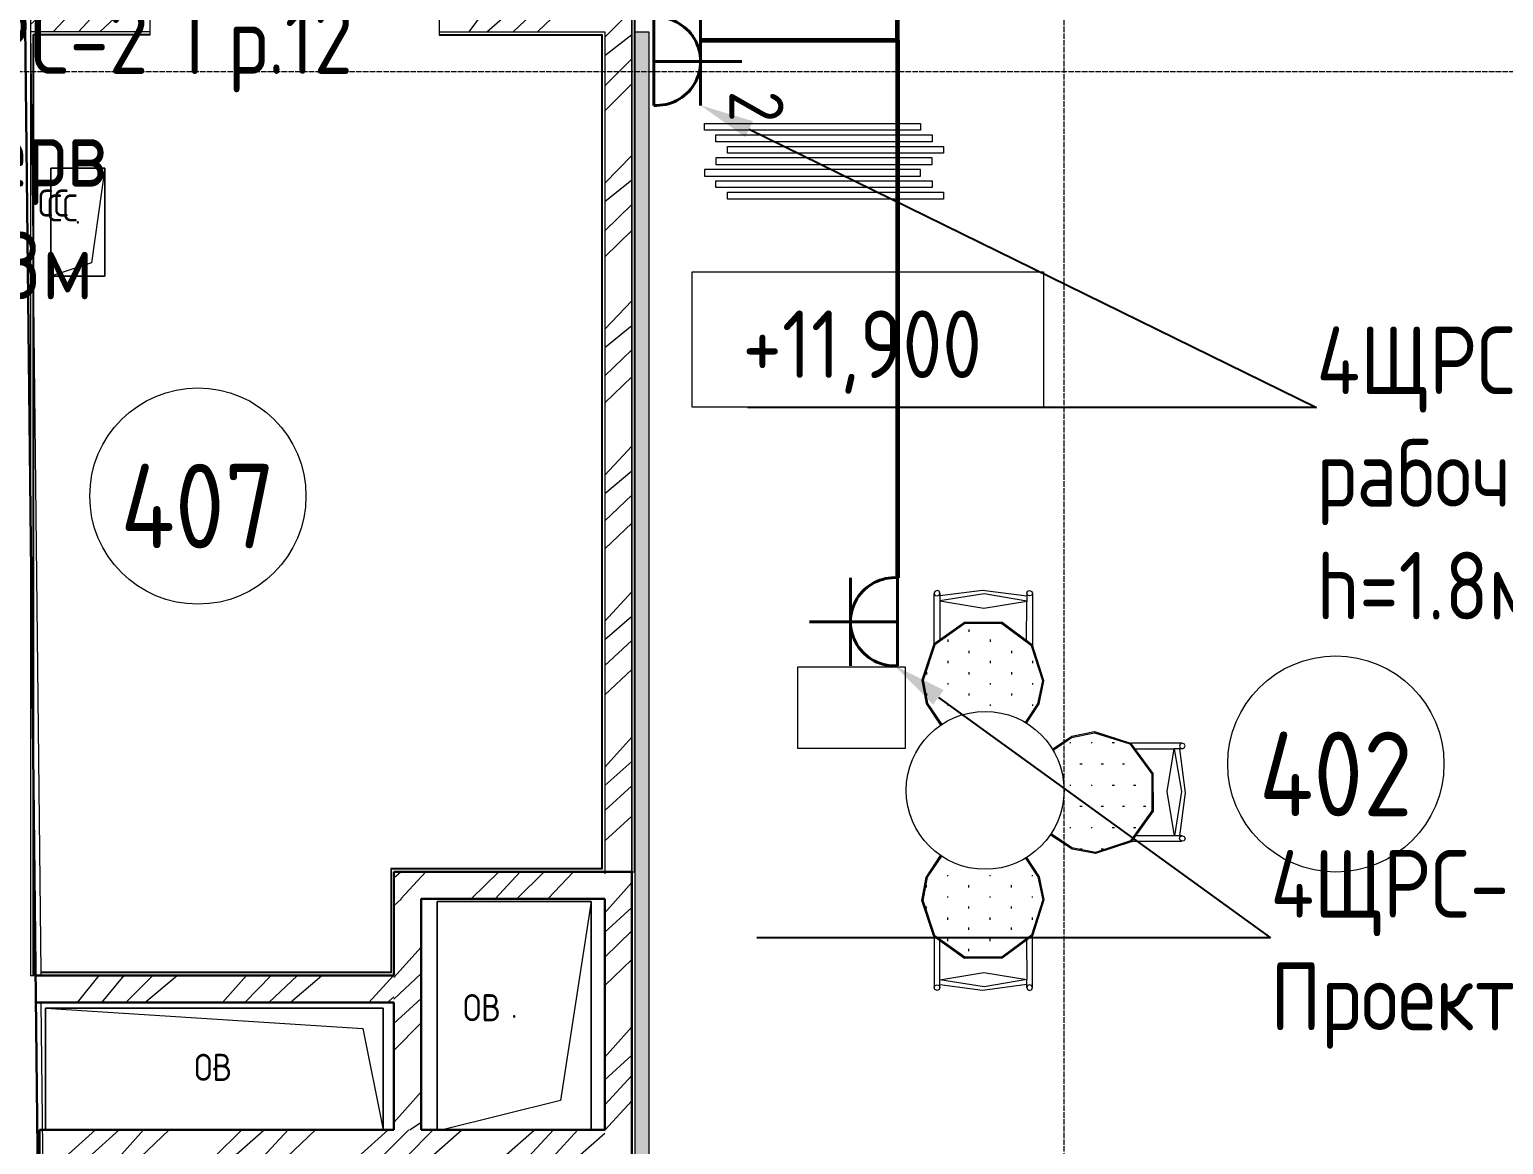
# Model space of a CAD drawing. Header units: millimetres. Extents: x -32 to 417638015, y -35 to 175284279.
# Drawn here: x 417432689 to 417438144, y 175236111 to 175240235 of the extents above; entities that cross this region are included whole.
import ezdxf
from ezdxf import colors
from ezdxf.entities.mleader import LeaderData, LeaderLine
from ezdxf.math import Vec2, Vec3

# ---------------------------------------------------------------- set-up
doc = ezdxf.new("R2010")
doc.units = ezdxf.units.MM
doc.linetypes.add('ADSK_Линия сетки', pattern=[25, 20, -2.5, 0, -2.5])
for name, color, linetype, lineweight in [('_ЭМ_гофра', 5, 'Continuous', 60), ('Аннотация', 7, 'Continuous', 18), ('Обобщенные модели', 7, 'Continuous', 18), ('Оси', 253, 'Continuous', 9), ('Отметки', 7, 'Continuous', 9), ('Стены несущие', 7, 'Continuous', 30), ('Стены отделка', 7, 'Continuous', 30), ('Стены штриховка', 7, 'Continuous', 9), ('ТХ', 5, 'Continuous', 0), ('ТХ_Задание ЭОМ_СС', 6, 'Continuous', 0), ('ШТРИХОВКА', 252, 'Continuous', 15), ('ЭМ', 5, 'Continuous', 40), ('ЭОМ_Кабель Быт. розеток', 5, 'Continuous', 30)]:
    doc.layers.add(name, color=color, linetype=linetype, lineweight=lineweight)
doc.layers.add('_ЭМ_Надписи', color=7, linetype='Continuous')
doc.layers.add('Линии', color=7, linetype='Continuous', lineweight=9, true_color=0x00a600)
doc.styles.add('GOST Common', font='GOST_Common.ttf', dxfattribs={"width": 0.9, "height": 349.9999999999996})
doc.styles.add('GOST Common_1', font='GOST_Common.ttf', dxfattribs={"width": 0.9, "height": 250})
doc.styles.add('GOST Common_4', font='GOST_Common.ttf', dxfattribs={"width": 0.9, "height": 199.9999999999999})
doc.styles.add('ЭОМ', font='isocpeur.ttf', dxfattribs={"width": 0.85, "height": 250})
pattern_1 = [(45, (591.9394108331762, 243.9018102923292), (-269.4076836320746, 269.4076836320746), []), (45, (681.7420108331135, 243.9018102923292), (-269.4076836320746, 269.4076836320746), []), (45, (771.5446108331671, 243.9018102923292), (-269.4076836320746, 269.4076836320746), []), (45, (861.3474108331138, 243.9018102923292), (-269.4076836320746, 269.4076836320746), [])]

# ---------------------------------------------------------------- blocks, each defined once
blk = doc.blocks.new('_ЭМ_ТХ2_4 Этаж')
at = {"lineweight": 0}
h = blk.add_hatch(color=8, dxfattribs=at)
h.dxf.hatch_style = 1
h.paths.add_polyline_path([(50678.43464696148, 8531.792716653843), (50728.43464696148, 8531.792716653843), (50728.43464696148, 3531.792716653843), (50678.43464696148, 3531.792716653843)])
at = {"color": 8, "lineweight": 0}
blk.add_lwpolyline([(50678.43464696148, 8531.792716653843), (50728.43464696148, 8531.792716653843), (50728.43464696148, 3531.792716653843), (50678.43464696148, 3531.792716653843), (50678.43464696148, 8531.792716653843)], dxfattribs=at)
at = {"layer": 'ТХ', "color": 8}
for p, q in [((51786.81306324908, 6462.209018644935), (51784.68283080276, 6454.486926026701)), ((51784.68283080276, 6454.486926026701), (51788.41073758398, 6447.563670575852)), ((51784.68283080276, 6267.026470742829), (51784.68283080276, 6454.486926026701)), ((51795.33399303484, 6465.936925426009), (51786.81306324908, 6462.209018644935)), ((51788.41073758398, 6447.563670575852), (51795.47770183602, 6445.328225731791)), ((51802.52352754145, 6462.741576756584), (51795.33399303484, 6465.936925426009)), ((51795.47770183602, 6445.328225731791), (51802.52352754145, 6448.096228687442)), ((51805.45259715528, 6455.552042249823), (51802.52352754145, 6462.741576756584)), ((51802.52352754145, 6448.096228687442), (51805.45259715528, 6455.552042249823)), ((51963.88863535691, 6465.936925426067), (51805.45259715528, 6445.433438129432)), ((51805.45259715528, 6455.552042249823), (51805.45259715528, 6424.397392721206)), ((51969.2142164728, 6453.421809803403), (51805.45259715528, 6427.592741390632)), ((52127.1176965628, 6444.900880017783), (51963.88863535691, 6465.936925426067)), ((52127.12187954364, 6425.49905825709), (51969.2142164728, 6453.421809803403)), ((52127.1176965628, 6455.552042249823), (52130.04676617663, 6462.741576756584)), ((52130.04676617663, 6448.096228687442), (52127.1176965628, 6455.552042249823)), ((52127.1176965628, 6455.552042249823), (52127.1176965628, 6424.397392721206)), ((52130.04676617663, 6462.741576756584), (52137.23630068323, 6465.936925426009)), ((52137.09259188206, 6445.328225731791), (52130.04676617663, 6448.096228687442)), ((52144.15955613409, 6447.563670575852), (52137.09259188206, 6445.328225731791)), ((52137.23630068323, 6465.936925426009), (52145.757230469, 6462.209018644935)), ((52147.88746291531, 6454.486926026701), (52144.15955613409, 6447.563670575852)), ((52145.757230469, 6462.209018644935), (52147.88746291531, 6454.486926026701)), ((52147.88746291531, 6454.486926026701), (52148.15374197112, 6263.83112207317)), ((51805.45259715528, 6427.592741390632), (51968.68165836124, 6399.633440531616)), ((51805.45259715528, 6424.397392721206), (51805.45259715528, 6283.802051258332)), ((51968.68165836124, 6399.633440531616), (52127.12187954364, 6425.49905825709)), ((52126.56603854052, 6279.778332920978), (52127.1176965628, 6424.40243710205)), ((51896.52003423921, 6347.709024650452), (51783.08515646801, 6266.493912631122)), ((51897.85142951821, 6343.714838813466), (51786.5467841934, 6264.097401128907)), ((52036.05025947887, 6346.643908427272), (51896.52003423921, 6347.709024650452)), ((52034.71886419994, 6342.649722590286), (51897.85142951821, 6343.714838813466)), ((52144.95839330161, 6261.434610570956), (52034.71886419994, 6342.649722590286)), ((52148.15374197112, 6263.83112207317), (52036.05025947887, 6346.643908427272)), ((51834.47701423761, 6283.802051258332), (51834.47701423761, 6275.28112147277)), ((51913.0293356988, 6321.081119070353), (51913.0293356988, 6312.560189284792)), ((51991.58165716007, 6283.802051258332), (51991.58165716007, 6275.281121472537)), ((51783.08515646801, 6266.493912631122), (51739.14911226077, 6134.153221898072)), ((51786.5467841934, 6264.097401128907), (51743.14329809794, 6134.153221898072)), ((51913.0293356988, 6242.262518553354), (51913.0293356988, 6234.00786782353)), ((52070.40025767731, 6242.262518553354), (52070.40025767731, 6234.00786782353)), ((52186.23164695069, 6130.957873228414), (52144.95839330161, 6261.434610570956)), ((52190.49211184354, 6130.957873228414), (52148.15374197112, 6263.83112207317)), ((51278.43464696157, 6181.792716653712), (51278.43464696157, 5881.792716653712)), ((51678.43464696157, 6181.792716653712), (51278.43464696157, 6181.792716653712)), ((51678.43464696157, 5881.792716653712), (51678.43464696157, 6181.792716653712)), ((51834.47701423761, 6204.983450741332), (51834.47701423761, 6196.728800011391)), ((51991.58165716007, 6204.9834507411), (51991.58165716007, 6196.728800011391)), ((52148.95257913857, 6204.9834507411), (52148.95257913857, 6196.728800011391)), ((51739.14911226077, 6134.153221898072), (51755.39213466462, 6048.145086874312)), ((51743.14329809794, 6134.153221898072), (51760.18515766904, 6047.346249706985)), ((51755.65841372045, 6163.710197092092), (51755.65841372045, 6155.455546362151)), ((51834.47701423761, 6122.17066438694), (51834.47701423761, 6118.176478550129)), ((51913.0293356988, 6163.710197092092), (51913.0293356988, 6155.455546362151)), ((51991.58165716007, 6122.17066438694), (51991.58165716007, 6118.176478550129)), ((52070.40025767731, 6163.710197091976), (52070.40025767731, 6155.455546362151)), ((52148.95257913857, 6122.17066438694), (52148.95257913857, 6118.176478550129)), ((52168.65722926776, 6046.014854427835), (52186.23164695069, 6130.957873228414)), ((52173.45025227223, 6046.547412539541), (52190.49211184354, 6130.957873228414)), ((51755.65841372045, 6084.891596574977), (51755.65841372045, 6076.636945845152)), ((51913.0293356988, 6084.891596574977), (51913.0293356988, 6076.636945845152)), ((52070.40025767731, 6084.891596574977), (52070.40025767731, 6076.636945845152)), ((51755.39213466462, 6048.145086874312), (51808.33068135566, 5967.321006643528)), ((51760.18515766904, 6047.346249706985), (51812.39544398744, 5970.048219055228)), ((51834.47701423761, 6043.618342925853), (51834.47701423761, 6039.357878032897)), ((51991.58165716007, 6043.618342925853), (51991.58165716007, 6039.357878032897)), ((52121.91068562269, 5977.419382774679), (52168.65722926776, 6046.014854427835)), ((52126.0525803396, 5974.91834652907), (52173.45025227223, 6046.547412539541)), ((52148.95257913857, 6043.618342925853), (52148.95257913857, 6039.357878032897)), ((52221.75446082791, 5879.216466040365), (52293.38352683838, 5926.614137972996)), ((52224.25549707352, 5875.07457132345), (52292.85096872668, 5921.821114968523)), ((52290.4544572247, 5902.116464839331), (52286.19399233174, 5902.116464839331)), ((52292.85096872668, 5921.821114968523), (52377.79398752726, 5939.395532651441)), ((52293.38352683838, 5926.614137972996), (52377.79398752726, 5943.655997544294)), ((52369.00677868578, 5902.116464839317), (52365.01259284897, 5902.116464839317)), ((52377.79398752726, 5943.655997544294), (52510.66723637201, 5901.317627671873)), ((52377.79398752726, 5939.395532651441), (52508.2707248698, 5898.12227900236)), ((52451.81956503994, 5902.116464839317), (52443.56491431023, 5902.116464839317)), ((52508.2707248698, 5898.12227900236), (52589.48583688913, 5787.882749900673)), ((52701.32304032554, 5901.051348616049), (52510.66723637201, 5901.317627671873)), ((52510.66723637201, 5901.317627671873), (52593.48002272611, 5789.214145179605)), ((52694.39978487469, 5897.323441834829), (52692.16434003063, 5890.256477582792)), ((52701.32304032554, 5901.051348616049), (52694.39978487469, 5897.323441834829)), ((52709.04513294378, 5898.921116169731), (52701.32304032554, 5901.051348616049)), ((52712.77303972485, 5890.400186383966), (52709.04513294378, 5898.921116169731)), ((51278.43464696157, 5881.792716653712), (51678.43464696157, 5881.792716653712)), ((52526.61444721982, 5879.72992424127), (52671.23855140089, 5880.281582263531)), ((52646.46955483046, 5721.845544061973), (52672.33517255593, 5880.285765244378)), ((52702.38815654867, 5880.281582263531), (52671.23350702005, 5880.281582263531)), ((52672.33517255593, 5880.285765244378), (52700.25792410225, 5722.378102173534)), ((52691.73699431663, 5880.281582263531), (52712.77303972491, 5717.052521057645)), ((52692.16434003063, 5890.256477582792), (52694.93234298629, 5883.210651877365)), ((52694.93234298629, 5883.210651877365), (52702.38815654867, 5880.281582263531)), ((52702.38815654867, 5880.281582263531), (52709.57769105543, 5883.210651877365)), ((52709.57769105543, 5883.210651877365), (52712.77303972485, 5890.400186383966)), ((52331.72771087382, 5823.564143378055), (52323.473060144, 5823.564143378055)), ((52410.54631139082, 5823.564143378055), (52402.29166066099, 5823.564143378055)), ((52489.0986328522, 5823.564143378055), (52480.84398212237, 5823.564143378055)), ((52589.48583688913, 5787.882749900673), (52590.55095311231, 5651.015315218945)), ((52593.48002272611, 5789.214145179605), (52594.5451389493, 5649.68391993994)), ((52290.4544572247, 5744.745542860837), (52286.19399233174, 5744.745542860837)), ((52369.00677868578, 5744.745542860823), (52365.01259284897, 5744.745542860823)), ((52451.81956503994, 5744.745542860823), (52443.56491431023, 5744.745542860823)), ((52530.63816555717, 5744.745542860808), (52522.11723577138, 5744.745542860823)), ((52674.42885568948, 5558.616482856014), (52646.46955483046, 5721.845544061973)), ((52700.25792410225, 5722.378102173534), (52674.42885568948, 5558.616482856014)), ((52712.77303972491, 5717.052521057645), (52692.26955242828, 5558.616482856014)), ((52331.72771087382, 5666.193221399546), (52323.473060144, 5666.193221399546)), ((52410.54631139094, 5666.193221399546), (52402.29166066099, 5666.193221399546)), ((52489.0986328522, 5666.193221399546), (52480.84398212237, 5666.193221399546)), ((52590.55095311231, 5651.015315218945), (52510.93351542775, 5539.71066989415)), ((52594.5451389493, 5649.68391993994), (52513.33002692997, 5536.249042168754)), ((52567.9172333692, 5666.193221399531), (52559.39630358364, 5666.193221399531)), ((52294.18236400583, 5513.349043369803), (52216.88433335407, 5565.5593296882)), ((52290.4544572247, 5587.640899938371), (52286.19399233174, 5587.640899938371)), ((52369.00677868578, 5587.640899938357), (52365.01259284897, 5587.640899938357)), ((52451.81956504018, 5587.640899938357), (52443.56491431023, 5587.640899938357)), ((52530.63816555717, 5587.640899938342), (52522.11723577161, 5587.640899938357)), ((52294.98120117316, 5508.556020365388), (52214.15712094237, 5561.494567056419)), ((52380.98933619692, 5496.307183798694), (52294.18236400583, 5513.349043369803)), ((52510.93351542775, 5539.71066989415), (52380.98933619692, 5496.307183798694)), ((52513.33002692997, 5536.249042168754), (52380.98933619692, 5492.312997961519)), ((52513.86258504167, 5537.846716503511), (52701.32304032554, 5537.846716503496)), ((52671.23350702005, 5558.616482856014), (52530.63816555717, 5558.616482856014)), ((52702.38815654867, 5558.616482856014), (52671.23350702005, 5558.616482856014)), ((52692.16434003063, 5548.641587536753), (52694.93234298629, 5555.68741324218)), ((52694.39978487469, 5541.574623284716), (52692.16434003063, 5548.641587536753)), ((52701.32304032554, 5537.846716503496), (52694.39978487469, 5541.574623284716)), ((52694.93234298629, 5555.68741324218), (52702.38815654867, 5558.616482856014)), ((52709.04513294378, 5539.976948949814), (52701.32304032554, 5537.846716503496)), ((52702.38815654867, 5558.616482856014), (52709.57769105543, 5555.68741324218)), ((52712.77303972485, 5548.497878735579), (52709.04513294378, 5539.976948949814)), ((52709.57769105543, 5555.68741324218), (52712.77303972485, 5548.497878735579)), ((51755.39213466465, 5404.278383283527), (51808.33068135568, 5485.102463514311)), ((51760.18515766907, 5405.077220450854), (51812.39544398747, 5482.37525110261)), ((52121.91068562272, 5475.00408738316), (52168.65722926779, 5406.408615730004)), ((52126.05258033963, 5477.505123628769), (52173.45025227226, 5405.876057618298)), ((52380.98933619692, 5492.312997961519), (52294.98120117316, 5508.556020365388)), ((52331.72771087382, 5508.822299421197), (52323.473060144, 5508.822299421197)), ((52410.54631139094, 5508.822299421197), (52402.29166066099, 5508.822299421197)), ((51739.1491122608, 5318.270248259767), (51755.39213466465, 5404.278383283527)), ((51743.14329809797, 5318.270248259767), (51760.18515766907, 5405.077220450854)), ((51834.47701423764, 5408.805127231986), (51834.47701423764, 5413.065592124942)), ((51991.5816571601, 5408.805127231986), (51991.5816571601, 5413.065592124942)), ((52148.9525791386, 5408.805127231986), (52148.9525791386, 5413.065592124942)), ((52168.65722926779, 5406.408615730004), (52186.23164695072, 5321.465596929425)), ((52173.45025227226, 5405.876057618298), (52190.49211184357, 5321.465596929425)), ((51755.65841372048, 5367.531873582862), (51755.65841372048, 5375.786524312687)), ((51913.02933569883, 5367.531873582862), (51913.02933569883, 5375.786524312687)), ((52070.40025767733, 5367.531873582862), (52070.40025767733, 5375.786524312687)), ((51783.08515646803, 5185.929557526717), (51739.1491122608, 5318.270248259767)), ((51786.54678419343, 5188.326069028932), (51743.14329809797, 5318.270248259767)), ((51755.65841372048, 5288.713273065747), (51755.65841372048, 5296.967923795688)), ((51834.47701423764, 5330.252805770899), (51834.47701423764, 5334.24699160771)), ((51913.02933569883, 5288.713273065747), (51913.02933569883, 5296.967923795688)), ((51991.5816571601, 5330.252805770899), (51991.5816571601, 5334.24699160771)), ((52070.40025767733, 5288.713273065863), (52070.40025767733, 5296.967923795688)), ((52186.23164695072, 5321.465596929425), (52144.95839330164, 5190.988859586883)), ((52190.49211184357, 5321.465596929425), (52148.15374197115, 5188.592348084669)), ((52148.9525791386, 5330.252805770899), (52148.9525791386, 5334.24699160771)), ((51834.47701423764, 5247.440019416506), (51834.47701423764, 5255.694670146448)), ((51991.5816571601, 5247.440019416739), (51991.5816571601, 5255.694670146448)), ((52148.9525791386, 5247.440019416739), (52148.9525791386, 5255.694670146448)), ((51896.52003423923, 5104.714445507387), (51783.08515646803, 5185.929557526717)), ((51784.68283080279, 5185.39699941501), (51784.68283080279, 4997.936544131138)), ((51897.85142951824, 5108.708631344372), (51786.54678419343, 5188.326069028932)), ((51913.02933569883, 5210.160951604485), (51913.02933569883, 5218.415602334309)), ((52144.95839330164, 5190.988859586883), (52034.71886419997, 5109.773747567553)), ((52148.15374197115, 5188.592348084669), (52036.0502594789, 5105.779561730567)), ((52070.40025767733, 5210.160951604485), (52070.40025767733, 5218.415602334309)), ((52147.88746291534, 4997.936544131138), (52148.15374197115, 5188.592348084669)), ((51805.45259715531, 5028.026077436632), (51805.45259715531, 5168.621418899507)), ((51834.47701423764, 5168.621418899507), (51834.47701423764, 5177.142348685069)), ((51913.02933569883, 5131.342351087485), (51913.02933569883, 5139.863280873047)), ((51991.5816571601, 5168.621418899507), (51991.5816571601, 5177.142348685302)), ((52126.56603854055, 5172.645137236861), (52127.11769656283, 5028.021033055789)), ((52036.0502594789, 5105.779561730567), (51896.52003423923, 5104.714445507387)), ((52034.71886419997, 5109.773747567553), (51897.85142951824, 5108.708631344372)), ((51805.45259715531, 5024.830728767207), (51968.68165836127, 5052.790029626223)), ((51805.45259715531, 4996.871427908016), (51805.45259715531, 5028.026077436632)), ((51969.21421647283, 4999.001660354435), (51805.45259715531, 5024.830728767207)), ((51968.68165836127, 5052.790029626223), (52127.12187954367, 5026.924411900749)), ((52127.12187954367, 5026.924411900749), (51969.21421647283, 4999.001660354435)), ((52127.11769656283, 4996.871427908016), (52127.11769656283, 5028.026077436632)), ((51784.68283080279, 4997.936544131138), (51788.41073758401, 5004.859799581987)), ((51786.81306324911, 4990.214451512904), (51784.68283080279, 4997.936544131138)), ((51795.33399303487, 4986.48654473183), (51786.81306324911, 4990.214451512904)), ((51788.41073758401, 5004.859799581987), (51795.47770183605, 5007.095244426047)), ((51802.52352754147, 4989.681893401255), (51795.33399303487, 4986.48654473183)), ((51795.47770183605, 5007.095244426047), (51802.52352754147, 5004.327241470397)), ((51802.52352754147, 5004.327241470397), (51805.45259715531, 4996.871427908016)), ((51805.45259715531, 4996.871427908016), (51802.52352754147, 4989.681893401255)), ((51963.88863535694, 4986.486544731772), (51805.45259715531, 5006.990032028407)), ((52127.11769656283, 5007.522590140055), (51963.88863535694, 4986.486544731772)), ((52130.04676617666, 5004.327241470397), (52127.11769656283, 4996.871427908016)), ((52127.11769656283, 4996.871427908016), (52130.04676617666, 4989.681893401255)), ((52137.09259188209, 5007.095244426047), (52130.04676617666, 5004.327241470397)), ((52130.04676617666, 4989.681893401255), (52137.23630068326, 4986.48654473183)), ((52144.15955613412, 5004.859799581987), (52137.09259188209, 5007.095244426047)), ((52137.23630068326, 4986.48654473183), (52145.75723046903, 4990.214451512904)), ((52147.88746291534, 4997.936544131138), (52144.15955613412, 5004.859799581987)), ((52145.75723046903, 4990.214451512904), (52147.88746291534, 4997.936544131138))]:
    blk.add_line(p, q, dxfattribs=at)
for points in [[(50934.37070899928, 8193.041798008388), (51734.37070899928, 8193.041798008388), (51734.37070899928, 8168.041798008388), (50934.37070899928, 8168.041798008388)], [(50976.79711587046, 8150.615391137195), (51776.79711587046, 8150.615391137195), (51776.79711587046, 8125.615391137195), (50976.79711587046, 8125.615391137195)], [(51019.22352274164, 8108.188984266002), (51819.22352274164, 8108.188984266002), (51819.22352274164, 8083.188984266002), (51019.22352274164, 8083.188984266002)], [(50934.37070899928, 7998.336170523584), (51734.37070899928, 7998.336170523584), (51734.37070899928, 8023.336170523584), (50934.37070899928, 8023.336170523584)], [(50976.79711587046, 8040.762577394777), (51776.79711587046, 8040.762577394777), (51776.79711587046, 8065.762577394777), (50976.79711587046, 8065.762577394777)], [(50976.79711587046, 7980.909763652395), (51776.79711587046, 7980.909763652395), (51776.79711587046, 7955.909763652395), (50976.79711587046, 7955.909763652395)], [(51019.22352274164, 7938.483356781187), (51819.22352274164, 7938.483356781187), (51819.22352274164, 7913.483356781187), (51019.22352274164, 7913.483356781187)]]:
    blk.add_lwpolyline(points, close=True, dxfattribs=at)
blk.add_circle((51973.04784937791, 5726.211735078861), 292.0024422426723, dxfattribs=at)
blk = doc.blocks.new('План 4 этажа')
at = {"layer": 'Стены штриховка'}
h = blk.add_hatch(dxfattribs=at)
h.set_pattern_fill('ANSI34', color=8, scale=20)
h.set_pattern_definition(pattern_1)
h.paths.add_polyline_path([(42973.69537973148, 8870.958765830204), (42531.36132129678, 8870.833660531032), (42531.36132129678, 8770.83366053109), (42973.69537973148, 8770.958765830263)])
h.paths.add_polyline_path([(44756.93941083318, 5663.901810292213), (44756.93941083329, 8870.958765830204), (44043.69537973148, 8870.958765830204), (44043.69537973148, 8770.958765830204), (44656.93941083318, 8770.958765830263), (44656.93941083318, 5663.901810292213)])
at = {"layer": 'Стены штриховка', "lineweight": 9}
h = blk.add_hatch(dxfattribs=at)
h.set_pattern_fill('ANSI34', color=8, scale=20)
h.set_pattern_definition(pattern_1)
h.paths.add_polyline_path([(44656.93941083329, 5563.90181029134), (44656.93941083329, 5663.901810292213), (43876.93941083329, 5663.901810292213), (43876.93941083329, 5563.901810292213), (44606.93941083329, 5563.901810292213)])
h = blk.add_hatch(dxfattribs=at)
h.set_pattern_fill('ANSI34', color=8, scale=20)
h.set_pattern_definition(pattern_1)
h.paths.add_polyline_path([(44731.93941083318, 4608.901810292329), (44756.93941083329, 4608.901810292329), (44756.93941083329, 5663.901810292213), (44656.93941083329, 5663.901810292213), (44656.93941083318, 4608.901810292329)])
h = blk.add_hatch(dxfattribs=at)
h.set_pattern_fill('ANSI34', color=8, scale=20)
h.set_pattern_definition(pattern_1)
h.paths.add_polyline_path([(43976.93941083318, 4708.901810292329), (43976.93941083318, 5563.901810292213), (43876.93941083329, 5563.901810292213), (43876.93941083329, 4708.901810292329)])
h = blk.add_hatch(dxfattribs=at)
h.set_pattern_fill('ANSI34', color=8, scale=20)
h.set_pattern_definition(pattern_1)
h.paths.add_polyline_path([(43011.93941083318, 5180.739407681045), (43876.93941083329, 5180.739407681045), (43876.93941083329, 5280.739407681045), (42550.50572964805, 5280.739407681045), (42551.61150899401, 5180.739407681045), (42586.93941083318, 5180.739407681045)])
h = blk.add_hatch(dxfattribs=at)
h.set_pattern_fill('ANSI34', color=8, scale=20)
h.set_pattern_definition(pattern_1)
h.paths.add_polyline_path([(43836.93941083318, 4608.901810292329), (44656.93941083318, 4608.901810292329), (44656.93941083318, 4708.901810292329), (42565.12233678252, 4708.901810292329), (42565.12233678252, 4608.901810292329), (43282.64236499637, 4608.901810292329)])
at = {"layer": 'Аннотация', "color": 8, "lineweight": 20}
for p, q in [((44980.42291271093, 7383.144249625271), (44980.42291271093, 7883.144249625271)), ((44980.42291271093, 7883.144249625271), (46280.42291271093, 7883.144249625271)), ((46280.42291271093, 7883.144249625271), (46280.42291271093, 7383.144249625271)), ((46280.42291271093, 7383.144249625271), (44980.42291271093, 7383.144249625271))]:
    blk.add_line(p, q, dxfattribs=at)
at = {"layer": 'Линии', "color": 8}
for centre in [(43151.25429601158, 7053.758269975602), (47362.28681356116, 6062.711994971673)]:
    blk.add_circle(centre, 400, dxfattribs=at)
at = {"layer": 'Обобщенные модели', "color": 8}
for p, q in [((42606.93941083318, 7866.642162749718), (42606.93941083318, 8266.642162749718)), ((42606.93941083318, 8266.642162749718), (42806.93941083318, 8266.642162749718)), ((42806.93941083318, 8266.642162749718), (42606.93941083318, 8266.642162749718)), ((42606.93941083318, 8266.642162749718), (42606.93941083318, 7866.642162749718)), ((42806.93941083318, 8266.642162749718), (42756.93941083318, 7916.642162749718)), ((42806.93941083318, 8266.642162749718), (42806.93941083318, 7866.642162749718)), ((42806.93941083318, 7866.642162749718), (42806.93941083318, 8266.642162749718)), ((42756.93941083318, 7916.642162749718), (42606.93941083318, 7866.642162749718)), ((42806.93941083318, 7866.642162749718), (42606.93941083318, 7866.642162749718)), ((42606.93941083318, 7866.642162749718), (42806.93941083318, 7866.642162749718)), ((44036.93941083318, 4708.901810292271), (44036.93941083318, 5553.901810292271)), ((44036.93941083318, 5553.901810292271), (44606.93941083318, 5553.901810292271)), ((44606.93941083318, 5553.901810292271), (44036.93941083318, 5553.901810292271)), ((44036.93941083318, 5553.901810292271), (44036.93941083318, 4708.901810292271)), ((44606.93941083318, 5553.901810292271), (44492.93941083318, 4817.901810292271)), ((44606.93941083318, 5553.901810292271), (44606.93941083318, 4708.901810292329)), ((44606.93941083318, 4708.901810292329), (44606.93941083318, 5553.901810292271)), ((42586.93941083317, 4708.901810292329), (42586.93941083318, 5158.901810292329)), ((42586.93941083318, 5158.901810292329), (43836.93941083318, 5158.901810292329)), ((42586.93941083318, 5158.901810292329), (43761.93941083318, 5083.901810292329)), ((43836.93941083318, 5158.901810292329), (42586.93941083318, 5158.901810292329)), ((42586.93941083318, 5158.901810292329), (42586.93941083317, 4708.901810292329)), ((43836.93941083318, 5158.901810292329), (43836.93941083318, 4708.901810292329)), ((43836.93941083318, 4708.901810292329), (43836.93941083318, 5158.901810292329)), ((43761.93941083318, 5083.901810292329), (43836.93941083318, 4708.901810292329)), ((44492.93941083318, 4817.901810292271), (44056.93941083326, 4708.901810292271))]:
    blk.add_line(p, q, dxfattribs=at)
for centre, radius, start, end in [((42706.93941083318, 8066.642162749718), 2.500000000000002, 0, 180), ((42706.93941083318, 8066.642162749718), 2.499999999999998, 120.0000000000624, 180), ((42706.93941083318, 8066.642162749718), 2.500000000000002, 180, 0), ((42706.93941083318, 8066.642162749718), 2.499999999999999, 239.9999999999376, 345.0000000007444), ((42706.93941083318, 8066.642162749718), 2.500000000000002, 14.99999999925556, 90), ((44321.93941083318, 5128.901810292271), 2.500000000000002, 0, 180), ((44321.93941083318, 5128.901810292271), 2.499999999999998, 120.0000000000624, 180), ((44321.93941083318, 5128.901810292271), 2.500000000000002, 180, 0), ((44321.93941083318, 5128.901810292271), 2.499999999999999, 239.9999999999376, 345.0000000007444), ((44321.93941083318, 5128.901810292271), 2.500000000000002, 14.99999999925556, 90), ((43211.93941083318, 4933.901810292329), 2.500000000000002, 90, 270), ((43211.93941083318, 4933.901810292329), 2.500000000000003, 105.0000000002767, 180), ((43211.93941083318, 4933.901810292329), 2.499999999999999, 210.0000000000624, 270), ((43211.93941083318, 4933.901810292329), 2.500000000000003, 270, 90), ((43211.93941083318, 4933.901810292329), 2.499999999999999, 329.9999999999376, 74.9999999997233)]:
    blk.add_arc(centre, radius, start, end, dxfattribs=at)
at = {"layer": 'Оси', "color": 8, "linetype": 'ADSK_Линия сетки'}
for p, q in [((46356.50476387143, -3353.100552087533), (46356.50476387149, 43019.4890366235)), ((-10052.17750458437, 8624.489036623097), (56511.79228884453, 8624.489036622923))]:
    blk.add_line(p, q, dxfattribs=at)
at = {"layer": 'Стены несущие', "color": 8}
for p, q in [((42585.32236448769, 2132.133406092762), (42508.69537973148, 9061.814726537967)), ((44756.93941083318, 5663.901810292213), (43876.93941083318, 5663.901810292213)), ((43876.93941083318, 5663.901810292213), (43876.93941083318, 5280.739407681045)), ((44756.93941083318, 4608.901810292329), (44756.93941083318, 5663.901810292213)), ((43976.93941083318, 5563.901810292213), (44656.93941083318, 5563.901810292213)), ((43976.93941083318, 4708.901810292329), (43976.93941083318, 5563.901810292213)), ((44656.93941083318, 5563.901810292213), (44656.93941083318, 4708.901810292329)), ((43876.93941083318, 5280.739407681045), (42550.50572964828, 5280.739407681045)), ((42551.6115089939, 5180.739407681045), (43876.93941083318, 5180.739407681045)), ((43876.93941083318, 5180.739407681045), (43876.93941083318, 4708.901810292329)), ((43876.93941083318, 4708.901810292329), (42565.1223367824, 4708.901810292329)), ((42565.1223367824, 4708.901810292329), (42565.1223367824, 4608.901810292329)), ((44656.93941083318, 4708.901810292329), (43976.93941083318, 4708.901810292271))]:
    blk.add_line(p, q, dxfattribs=at)
at = {"layer": 'Стены отделка', "color": 8, "lineweight": 9}
for p, q in [((42528.02317745844, 9122.715211461822), (42570.37425883743, 5292.739407681103)), ((44756.93941083318, 5656.662908960599), (44756.93941083318, 8870.958765830204)), ((44768.93941083318, 5656.662908960599), (44768.93941083318, 8882.958765830204)), ((44768.93941083318, 3668.901810292271), (44768.93941083318, 8880.958765830204)), ((42532.25635278202, 8745.958765830204), (42532.25635278202, 5280.739407681045)), ((42973.69537973148, 8770.958765830263), (42542.6750883403, 8770.958765830263)), ((42544.25635278202, 5280.739407681045), (42544.25635278202, 8758.958765830204)), ((42973.69537973148, 8758.958765830204), (42544.25635278202, 8758.958765830204)), ((44043.69537973148, 8770.958765830263), (44656.93941083318, 8770.958765830263)), ((44043.69537973148, 8758.958765830204), (44644.93941083318, 8758.958765830204)), ((44644.93941083318, 8758.958765830204), (44644.93941083318, 5675.901810292213)), ((44656.93941083318, 8770.958765830263), (44656.93941083318, 5663.901810292213)), ((43864.93941083318, 5673.901810292213), (43864.93941083318, 5292.739407681045)), ((44644.93941083318, 5675.901810292213), (43866.93941083318, 5675.901810292271)), ((43864.93941083318, 5292.739407681103), (42570.37425883743, 5292.739407681045)), ((42532.25635278202, 5280.739407681045), (42544.25635278202, 5280.739407681045)), ((42585.13593206753, 3957.782909438247), (42571.61273170449, 5180.739407681045))]:
    blk.add_line(p, q, dxfattribs=at)
at = {"layer": 'Стены штриховка', "color": 8}
for p, q in [((42973.69537973148, 8882.958765830204), (42973.69537973148, 8758.958765830204)), ((44043.69537973148, 8882.958765830204), (44043.69537973148, 8758.958765830204)), ((44756.93941083318, 8870.958765830204), (44756.93941083329, 5656.662908960599)), ((44766.93941083318, 5663.901810292213), (44766.93941083318, 8882.958765830204)), ((42973.69537973148, 8770.958765830263), (42531.91282758105, 8770.958765830263)), ((42542.25635278202, 5280.739407681045), (42542.25635278202, 8760.958765830263)), ((42973.69537973148, 8760.958765830263), (42542.25635278202, 8760.958765830263)), ((44043.69537973148, 8770.958765830263), (44656.93941083318, 8770.958765830263)), ((44043.69537973148, 8760.958765830263), (44646.93941083329, 8760.958765830263)), ((44646.93941083329, 8760.958765830263), (44646.93941083329, 5673.901810292213)), ((44656.93941083318, 8770.958765830204), (44656.93941083318, 5656.662908960599)), ((43866.93941083318, 5675.901810292271), (43864.93941083318, 5675.901810292213)), ((43864.93941083318, 5675.901810292213), (43864.93941083318, 5673.901810292213)), ((44646.93941083341, 5673.901810292213), (43864.93941083329, 5673.901810292213)), ((43866.93941083318, 5675.901810292213), (43866.93941083318, 5290.739407680987)), ((44756.93941083318, 5663.901810292213), (44768.93941083318, 5663.901810292213)), ((42570.37425883743, 5292.739407681045), (42570.50695235888, 5280.739407681045)), ((43866.93941083318, 5290.739407680987), (42570.39637442445, 5290.739407680987))]:
    blk.add_line(p, q, dxfattribs=at)
at = {"layer": 'Аннотация', "color": 8, "lineweight": 9, "line_spacing_factor": 1.022765581104984}
for s, insert, char_height, width, attachment_point, style in [('\\pxt3.6,7.2,10.8,14.4,18,21.6,25.2,28.8,32.4,36,39.6,43.2,46.8,50.4,54,57.6,61.2,64.8,68.4,72,75.6,79.2,82.8,86.4,90,93.6,97.2,100.8,104.4,108,111.6,115.2;{СС}', (42559.23409432627, 8187.654381760687), 100, 138.168, 1, 'GOST Common_4'), ('\\pxt3.6,7.2,10.8,14.4,18,21.6,25.2,28.8,32.4,36,39.6,43.2,46.8,50.4,54,57.6,61.2,64.8,68.4,72,75.6,79.2,82.8,86.4,90,93.6,97.2,100.8,104.4,108,111.6,115.2;{СС}', (42592.47812542797, 8169.656599391077), 100, 138.168, 1, 'GOST Common_4'), ('407', (43151.25429601158, 7016.810149716854), 312.5000000000001, 520.2111192702771, 5, 'GOST Common'), ('402', (47362.28681356116, 6025.76387471304), 312.5000000000001, 520.2111192702771, 5, 'GOST Common'), ('\\pxt3.6,7.2,10.8,14.4,18,21.6,25.2,28.8,32.4,36,39.6,43.2,46.8,50.4,54,57.6,61.2,64.8,68.4,72,75.6,79.2,82.8,86.4,90,93.6,97.2,100.8,104.4,108,111.6,115.2;{ОВ}', (44132.64363195933, 5211.279756064061), 100, 156.348, 1, 'GOST Common_4'), ('\\pxt3.6,7.2,10.8,14.4,18,21.6,25.2,28.8,32.4,36,39.6,43.2,46.8,50.4,54,57.6,61.2,64.8,68.4,72,75.6,79.2,82.8,86.4,90,93.6,97.2,100.8,104.4,108,111.6,115.2;{ОВ}', (43137.81116744329, 4990.610412379203), 100, 156.348, 1, 'GOST Common_4')]:
    blk.add_mtext(s, dxfattribs=dict(at, insert=insert, char_height=char_height, width=width, attachment_point=attachment_point, style=style))
at = {"layer": 'Отметки', "color": 8, "lineweight": 20, "insert": (45166.54763431451, 7740.363542447449), "char_height": 250, "width": 1113.300668151448, "attachment_point": 1, "line_spacing_factor": 1.022761013168346, "style": 'GOST Common_1'}
blk.add_mtext('+11,900', dxfattribs=at)
blk = doc.blocks.new('1м розетка IP20')
at = {"layer": 'ЭМ', "color": 5}
for p, q in [((-10.46755168188247, 162.7321568910265), (-10.46755168192612, -162.7321568912412)), ((163.0684657593665, 162.7321568816078), (163.0684657593374, -162.7321569010965)), ((-10.46755168189702, -1.091393642127514e-10), (315.4856732268672, -3.637978807091713e-11))]:
    blk.add_line(p, q, dxfattribs=at)
blk.add_arc((0, 0), 163.0684657580474, 266.3195877734414, 93.6804122265587, dxfattribs=at)
blk = doc.blocks.new('2м розетка IP20')
at = {"layer": 'ЭМ', "color": 5}
for p, q in [((-494124.5288989447, -357092.425935962), (-494124.5288989448, -356766.4727110532)), ((-494287.2610558264, -356918.8899185207), (-493961.7967420437, -356918.8899185208)), ((-494287.2610558359, -357092.4259359619), (-493961.7967420536, -357092.425935962))]:
    blk.add_line(p, q, dxfattribs=at)
blk.add_arc((-494124.5288989448, -357081.9583842801), 163.0684657580474, 356.3195877733476, 183.6804122266523, dxfattribs=at)
at = {"layer": 'ЭОМ_Кабель Быт. розеток', "color": 7, "insert": (-494016.0561024608, -356612.1914261652), "char_height": 200, "attachment_point": 1, "style": 'ЭОМ'}
blk.add_mtext_dynamic_manual_height_columns('2', width=91.25622940808535, gutter_width=1250, heights=[0], dxfattribs=at)

msp = doc.modelspace()

# ---------------------------------------------------------------- linework, layer by layer
at = {"layer": '_ЭМ_гофра', "linetype": 'ByBlock'}
for points in [[(417435172.4669229, 175240195.4575559), (417435901.0689344, 175240195.4575559), (417435901.0689344, 175243405.1425871)], [(417435901.0689344, 175240195.4575559), (417435901.0689344, 175238207.2840766)]]:
    msp.add_lwpolyline(points, dxfattribs=at)

# ---------------------------------------------------------------- block references
at = {"layer": 'ТХ_Задание ЭОМ_СС', "lineweight": 50}
msp.add_blockref('_ЭМ_ТХ2_4 Этаж', (417384252.4643108, 175231694.5649611), dxfattribs=at)
at = {"layer": 'ШТРИХОВКА'}
msp.add_blockref('План 4 этажа', (417390160.9595469, 175231455.6631508), dxfattribs=at)
at = {"layer": 'ЭМ', "rotation": 180}
msp.add_blockref('1м розетка IP20', (417435890.6013828, 175238044.5519197), dxfattribs=at)
at = {"layer": 'ЭОМ_Кабель Быт. розеток', "rotation": 270}
msp.add_blockref('2м розетка IP20', (417792091.3568414, 174745992.9487026), dxfattribs=at)

# ---------------------------------------------------------------- leaders
at = {"layer": '_ЭМ_Надписи', "color": 7, "ltscale": 5}
ml = msp.add_multileader_mtext('Standard', dxfattribs=at)
ml.set_content('{\\fGOST Common|b0|i0|c204|p34;\\W0.9;\\C256;4ЩРС-2\\fISOCPEUR|b0|i0|c204|p34;\\W0.85; Гр.12 Резерв\\P\\fGOST Common|b0|i0|c0|p34;\\W0.9;h=\\fGOST Common|b0|i0|c204|p34;1\\fGOST Common|b0|i0|c0|p34;.\\fGOST Common|b0|i0|c204|p34;8м}', color=1, style='ЭОМ')
ml.set_leader_properties()
ml.build(insert=Vec2(0, 0))
ml.multileader.update_dxf_attribs({"text_left_attachment_type": 6, "text_right_attachment_type": 6, "dogleg_length": 0, "arrow_head_size": 200})
ctx = ml.context
ctx.base_point, ctx.char_height, ctx.arrow_head_size, ctx.landing_gap_size, ctx.plane_origin = Vec3(417432099.0004817, 175240020.8547406), 250, 200, 0, Vec3(417416998.6722753, 175259535.864907)
ctx.left_attachment, ctx.right_attachment = 6, 6
notes = []
notes.append((ctx, [(0, (1, 1, 0), (417432099.0004817, 175240020.8547406), (1, 0), 0, [(2, [(417429374.8989577, 175238013.4613011), (417432244.4405225, 175236295.6375521), (417432244.4405225, 175236295.6375521)], 0, [])])]))
ctx.mtext.insert, ctx.mtext.width, ctx.mtext.defined_height, ctx.mtext.flow_direction = Vec3(417432099.0004817, 175240320.8547406), 2273.287500041229, 545.6159617257083, 5
ml = msp.add_multileader_mtext('Standard', dxfattribs=at)
ml.set_content('{\\fGOST Common|b0|i0|c204|p34;\\W0.9;\\C256;4ЩРС-2\\fISOCPEUR|b0|i0|c204|p34;\\W0.85; Гр.14\\Pрабочее место\\P\\fGOST Common|b0|i0|c0|p34;\\W0.9;h=1.8\\fGOST Common|b0|i0|c204|p34;м}', color=1, style='ЭОМ')
ml.set_leader_properties()
ml.build(insert=Vec2(0, 0))
ml.multileader.update_dxf_attribs({"text_left_attachment_type": 6, "text_right_attachment_type": 6, "dogleg_length": 0, "arrow_head_size": 200})
ctx = ml.context
ctx.base_point, ctx.char_height, ctx.arrow_head_size, ctx.landing_gap_size, ctx.plane_origin = Vec3(417437451.7311728, 175238836.4871932, -64.26463315267222), 250, 200, 0, Vec3(417411971.4714603, 175255092.4318508, -64.26463315267222)
ctx.left_attachment, ctx.right_attachment = 6, 6
notes.append((ctx, [(0, (1, 1, 0), (417437451.7311728, 175238836.4871932, -64.26463315267222), (1, 0), 0, [(0, [(417435172.4669229, 175239954.7454446, -64.26463315267222)], 0, [])])]))
ctx.mtext.insert, ctx.mtext.width, ctx.mtext.defined_height, ctx.mtext.flow_direction = Vec3(417437451.7311728, 175239136.4871932, -64.26463315267222), 3113.025245752809, 545.6159617257083, 5
ml = msp.add_multileader_mtext('Standard', dxfattribs=at)
ml.set_content('{\\fGOST Common|b0|i0|c204|p34;\\W0.9;\\C256;4ЩРС-2\\fISOCPEUR|b0|i0|c204|p34;\\W0.85; Гр.14\\PПроектор}', color=1, style='ЭОМ')
ml.set_leader_properties()
ml.build(insert=Vec2(0, 0))
ml.multileader.update_dxf_attribs({"text_left_attachment_type": 6, "text_right_attachment_type": 6, "dogleg_length": 0, "arrow_head_size": 200})
ctx = ml.context
ctx.base_point, ctx.char_height, ctx.arrow_head_size, ctx.landing_gap_size, ctx.plane_origin = Vec3(417437281.2855887, 175236874.8551544, -64.26463315267222), 250, 200, 0, Vec3(417412689.6059202, 175253019.8424779, -64.26463315267222)
ctx.left_attachment, ctx.right_attachment = 6, 6
notes.append((ctx, [(0, (1, 1, 0), (417437281.2855887, 175236874.8551544, -64.26463315267222), (1, 0), 0, [(0, [(417435890.6013828, 175237882.1560717, -64.26463315267222)], 0, [])])]))
ctx.mtext.insert, ctx.mtext.width, ctx.mtext.defined_height, ctx.mtext.flow_direction = Vec3(417437281.2855887, 175237199.8551544, -64.26463315267222), 3113.025245752809, 545.6159617257083, 5
for ctx, leaders in notes:
    for number, flags, end, landing, length, lines in leaders:
        leader = LeaderData()
        leader.index, (leader.has_last_leader_line, leader.has_dogleg_vector, leader.attachment_direction) = number, flags
        leader.last_leader_point, leader.dogleg_vector, leader.dogleg_length = Vec3(end), Vec3(landing), length
        for number, points, colour, breaks in lines:
            line = LeaderLine()
            line.index, line.vertices, line.color, line.breaks = number, Vec3.list(points), colors.encode_raw_color(colour), breaks
            leader.lines.append(line)
        ctx.leaders.append(leader)

doc.saveas('drawing.dxf')
